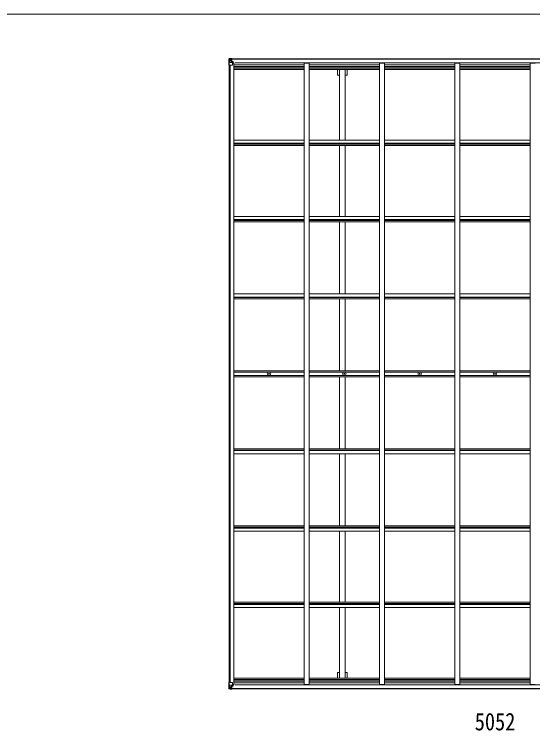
# Model space of a CAD drawing. Units: millimetres at full size; details may follow other scales. Extents: x -9783 to 9892, y -6828 to 6752.
# Drawn here: x 36 to 4962, y -50 to 6752 of the extents above; entities that cross this region are included whole.
import ezdxf
from ezdxf.enums import TextEntityAlignment as Align

# ---------------------------------------------------------------- set-up
doc = ezdxf.new("R2010")
doc.units = ezdxf.units.MM
doc.header["$LTSCALE"] = 35
for name, color, linetype, lineweight in [('0-1_本体', 4, 'Continuous', 9), ('0-2_部品', 7, 'Continuous', 9), ('0-3_ELV2', 4, 'Continuous', 9), ('0-A_寸法', 6, 'Continuous', 9), ('F-0_240', 7, 'Continuous', 9)]:
    doc.layers.add(name, color=color, linetype=linetype, lineweight=lineweight)
doc.styles.add('ＭＳ ゴシック', font='')
doc.styles.get('ＭＳ ゴシック').set_extended_font_data('MS Gothic')

msp = doc.modelspace()

# ---------------------------------------------------------------- linework, layer by layer
at = {"layer": '0-1_本体'}
for p, q in [((2099.58, 6330.03), (7108.58, 6330.03)), ((2099.58, 6327.6), (7108.58, 6327.6)), ((2078.08, 407.46), (2078.08, 6269.26)), ((2087.91, 407.46), (2087.91, 6269.26)), ((2123.08, 6287.73), (2110.08, 6287.73)), ((2123.08, 389), (2123.08, 6287.73)), ((2123.08, 6272.77), (2789.08, 6272.77)), ((7076.08, 6291.05), (2132.08, 6291.05)), ((2789.08, 389), (2789.08, 6287.73)), ((2789.08, 6287.73), (2839.08, 6287.73)), ((2839.08, 389), (2839.08, 6287.73)), ((2839.08, 6272.77), (3505.08, 6272.77)), ((3505.08, 389), (3505.08, 6287.73)), ((3505.08, 6287.73), (3555.08, 6287.73)), ((3555.08, 389), (3555.08, 6287.73)), ((3555.08, 6272.77), (4221.08, 6272.77)), ((4221.08, 389), (4221.08, 6287.73)), ((4221.08, 6287.73), (4271.08, 6287.73)), ((4271.08, 389), (4271.08, 6287.73)), ((4271.08, 6272.77), (4937.08, 6272.77)), ((4937.08, 389), (4937.08, 6287.73)), ((4937.08, 6287.73), (4987.08, 6287.73)), ((2123.08, 6256.82), (2789.08, 6256.82)), ((2123.08, 6253.04), (2789.08, 6253.04)), ((2123.08, 6241.69), (2789.08, 6241.69)), ((2123.08, 6228.87), (2789.08, 6228.87)), ((2839.08, 6256.82), (3505.08, 6256.82)), ((2839.08, 6253.04), (3505.08, 6253.04)), ((2839.08, 6241.69), (3505.08, 6241.69)), ((2839.08, 6228.87), (3505.08, 6228.87)), ((3126.58, 5558.15), (3126.58, 6228.87)), ((3181.58, 5558.15), (3181.58, 6228.87)), ((3199.28, 6174.03), (3199.28, 6228.87)), ((3555.08, 6256.82), (4221.08, 6256.82)), ((3555.08, 6253.04), (4221.08, 6253.04)), ((3555.08, 6241.69), (4221.08, 6241.69)), ((3555.08, 6228.87), (4221.08, 6228.87)), ((4271.08, 6256.82), (4937.08, 6256.82)), ((4271.08, 6253.04), (4937.08, 6253.04)), ((4271.08, 6241.69), (4937.08, 6241.69)), ((4271.08, 6228.87), (4937.08, 6228.87)), ((3199.28, 6174.03), (3181.58, 6174.03)), ((2123.08, 5558.15), (2789.08, 5558.15)), ((2123.08, 5529.19), (2789.08, 5529.19)), ((2123.08, 5519.03), (2789.08, 5519.03)), ((2839.08, 5558.15), (3505.08, 5558.15)), ((2839.08, 5529.19), (3505.08, 5529.19)), ((2839.08, 5519.03), (3505.08, 5519.03)), ((3555.08, 5558.15), (4221.08, 5558.15)), ((3555.08, 5529.19), (4221.08, 5529.19)), ((3555.08, 5519.03), (4221.08, 5519.03)), ((4271.08, 5558.15), (4937.08, 5558.15)), ((4271.08, 5529.19), (4937.08, 5529.19)), ((4271.08, 5519.03), (4937.08, 5519.03)), ((2123.08, 5506.19), (2789.08, 5506.19)), ((2839.08, 5506.19), (3505.08, 5506.19)), ((3126.58, 5506.19), (3126.58, 4832.77)), ((3181.58, 5506.19), (3181.58, 4832.77)), ((3555.08, 5506.19), (4221.08, 5506.19)), ((4271.08, 5506.19), (4937.08, 5506.19)), ((2123.08, 4832.77), (2789.08, 4832.77)), ((2839.08, 4832.77), (3505.08, 4832.77)), ((3555.08, 4832.77), (4221.08, 4832.77)), ((4271.08, 4832.77), (4937.08, 4832.77)), ((2123.07, 4794.55), (2789.07, 4794.55)), ((2123.08, 4803.62), (2789.08, 4803.62)), ((2123.08, 4781.64), (2789.08, 4781.64)), ((2839.07, 4794.55), (3505.07, 4794.55)), ((2839.08, 4803.62), (3505.08, 4803.62)), ((2839.08, 4781.64), (3505.08, 4781.64)), ((3126.58, 4781.64), (3126.58, 4097.29)), ((3181.58, 4781.64), (3181.58, 4097.29)), ((3555.07, 4794.55), (4221.07, 4794.55)), ((3555.08, 4803.62), (4221.08, 4803.62)), ((3555.08, 4781.64), (4221.08, 4781.64)), ((4271.07, 4794.55), (4937.07, 4794.55)), ((4271.08, 4803.62), (4937.08, 4803.62)), ((4271.08, 4781.64), (4937.08, 4781.64)), ((2123.08, 4097.29), (2789.08, 4097.29)), ((2839.08, 4097.29), (3505.08, 4097.29)), ((3555.08, 4097.29), (4221.08, 4097.29)), ((4271.08, 4097.29), (4937.08, 4097.29)), ((2123.08, 4067.55), (2789.08, 4067.55)), ((2123.08, 4062.99), (2789.08, 4062.99)), ((2123.08, 4049.97), (2789.08, 4049.97)), ((2839.08, 4067.55), (3505.08, 4067.55)), ((2839.08, 4062.99), (3505.08, 4062.99)), ((2839.08, 4049.97), (3505.08, 4049.97)), ((3126.58, 4049.97), (3126.58, 3366.36)), ((3181.58, 4049.97), (3181.58, 3366.36)), ((3555.08, 4067.55), (4221.08, 4067.55)), ((3555.08, 4062.99), (4221.08, 4062.99)), ((3555.08, 4049.97), (4221.08, 4049.97)), ((4271.08, 4067.55), (4937.08, 4067.55)), ((4271.08, 4062.99), (4937.08, 4062.99)), ((4271.08, 4049.97), (4937.08, 4049.97)), ((2123.08, 3366.36), (2789.08, 3366.36)), ((2123.08, 3353.36), (2789.08, 3353.36)), ((2839.08, 3366.36), (3505.08, 3366.36)), ((2839.08, 3353.36), (3505.08, 3353.36)), ((3555.08, 3366.36), (4221.08, 3366.36)), ((3555.08, 3353.36), (4221.08, 3353.36)), ((4271.08, 3366.36), (4937.08, 3366.36)), ((4271.08, 3353.36), (4937.08, 3353.36)), ((2123.08, 3323.36), (2789.08, 3323.36)), ((2123.08, 3310.36), (2789.08, 3310.36)), ((2839.08, 3323.36), (3505.08, 3323.36)), ((2839.08, 3310.36), (3505.08, 3310.36)), ((3126.58, 2626.76), (3126.58, 3310.36)), ((3181.58, 2626.76), (3181.58, 3310.36)), ((3555.08, 3323.36), (4221.08, 3323.36)), ((3555.08, 3310.36), (4221.08, 3310.36)), ((4271.08, 3323.36), (4937.08, 3323.36)), ((4271.08, 3310.36), (4937.08, 3310.36)), ((2123.08, 2626.76), (2789.08, 2626.76)), ((2123.08, 2613.73), (2789.08, 2613.73)), ((2123.08, 2609.17), (2789.08, 2609.17)), ((2839.08, 2626.76), (3505.08, 2626.76)), ((2839.08, 2613.73), (3505.08, 2613.73)), ((2839.08, 2609.17), (3505.08, 2609.17)), ((3555.08, 2626.76), (4221.08, 2626.76)), ((3555.08, 2613.73), (4221.08, 2613.73)), ((3555.08, 2609.17), (4221.08, 2609.17)), ((4271.08, 2626.76), (4937.08, 2626.76)), ((4271.08, 2613.73), (4937.08, 2613.73)), ((4271.08, 2609.17), (4937.08, 2609.17)), ((2123.08, 2579.44), (2789.08, 2579.44)), ((2839.08, 2579.44), (3505.08, 2579.44)), ((3126.58, 1895.09), (3126.58, 2579.44)), ((3181.58, 1895.09), (3181.58, 2579.44)), ((3555.08, 2579.44), (4221.08, 2579.44)), ((4271.08, 2579.44), (4937.08, 2579.44)), ((2123.07, 1882.18), (2789.07, 1882.18)), ((2123.08, 1895.09), (2789.08, 1895.09)), ((2123.08, 1873.1), (2789.08, 1873.1)), ((2123.08, 1843.95), (2789.08, 1843.95)), ((2839.07, 1882.18), (3505.07, 1882.18)), ((2839.08, 1895.09), (3505.08, 1895.09)), ((2839.08, 1873.1), (3505.08, 1873.1)), ((2839.08, 1843.95), (3505.08, 1843.95)), ((3126.58, 1170.53), (3126.58, 1843.95)), ((3181.58, 1170.53), (3181.58, 1843.95)), ((3555.07, 1882.18), (4221.07, 1882.18)), ((3555.08, 1895.09), (4221.08, 1895.09)), ((3555.08, 1873.1), (4221.08, 1873.1)), ((3555.08, 1843.95), (4221.08, 1843.95)), ((4271.07, 1882.18), (4937.07, 1882.18)), ((4271.08, 1895.09), (4937.08, 1895.09)), ((4271.08, 1873.1), (4937.08, 1873.1)), ((4271.08, 1843.95), (4937.08, 1843.95)), ((2123.08, 1170.53), (2789.08, 1170.53)), ((2123.08, 1157.69), (2789.08, 1157.69)), ((2839.08, 1170.53), (3505.08, 1170.53)), ((2839.08, 1157.69), (3505.08, 1157.69)), ((3555.08, 1170.53), (4221.08, 1170.53)), ((3555.08, 1157.69), (4221.08, 1157.69)), ((4271.08, 1170.53), (4937.08, 1170.53)), ((4271.08, 1157.69), (4937.08, 1157.69)), ((2123.08, 1147.54), (2789.08, 1147.54)), ((2123.08, 1118.57), (2789.08, 1118.57)), ((2839.08, 1147.54), (3505.08, 1147.54)), ((2839.08, 1118.57), (3505.08, 1118.57)), ((3126.58, 1118.57), (3126.58, 447.86)), ((3181.58, 1118.57), (3181.58, 447.86)), ((3555.08, 1147.54), (4221.08, 1147.54)), ((3555.08, 1118.57), (4221.08, 1118.57)), ((4271.08, 1147.54), (4937.08, 1147.54)), ((4271.08, 1118.57), (4937.08, 1118.57)), ((3199.28, 502.69), (3181.58, 502.69)), ((3199.28, 502.69), (3199.28, 447.86)), ((2123.08, 447.86), (2789.08, 447.86)), ((2123.08, 435.03), (2789.08, 435.03)), ((2123.08, 423.69), (2789.08, 423.69)), ((2123.08, 419.9), (2789.08, 419.9)), ((2839.08, 447.86), (3505.08, 447.86)), ((2839.08, 435.03), (3505.08, 435.03)), ((2839.08, 423.69), (3505.08, 423.69)), ((2839.08, 419.9), (3505.08, 419.9)), ((3555.08, 447.86), (4221.08, 447.86)), ((3555.08, 435.03), (4221.08, 435.03)), ((3555.08, 423.69), (4221.08, 423.69)), ((3555.08, 419.9), (4221.08, 419.9)), ((4271.08, 447.86), (4937.08, 447.86)), ((4271.08, 435.03), (4937.08, 435.03)), ((4271.08, 423.69), (4937.08, 423.69)), ((4271.08, 419.9), (4937.08, 419.9)), ((2099.58, 349.12), (7108.58, 349.12)), ((2099.58, 346.69), (7108.58, 346.69)), ((2123.08, 389), (2110.08, 389)), ((2123.08, 403.95), (2789.08, 403.95)), ((7076.08, 385.67), (2132.08, 385.67)), ((2789.08, 389), (2839.08, 389)), ((2839.08, 403.95), (3505.08, 403.95)), ((3505.08, 389), (3555.08, 389)), ((3555.08, 403.95), (4221.08, 403.95)), ((4221.08, 389), (4271.08, 389)), ((4271.08, 403.95), (4937.08, 403.95)), ((4937.08, 389), (4987.08, 389))]:
    msp.add_line(p, q, dxfattribs=at)
for points in [[(3126.58, 6174.03), (3108.88, 6174.03), (3108.88, 6228.87)], [(3126.58, 502.69), (3108.88, 502.69), (3108.88, 447.86)]]:
    msp.add_lwpolyline(points, dxfattribs=at)
at = {"layer": '0-2_部品'}
for p, q in [((2076.08, 6329.97), (2076.08, 6329.93)), ((2077.02, 6330.97), (2077.02, 6330.97)), ((2077.02, 6330.93), (2077.02, 6330.97)), ((2085.99, 6331.36), (2078.07, 6330.89)), ((2078.93, 6329.92), (2078.93, 6329.85)), ((2078.93, 6269.26), (2078.93, 6329.85)), ((2082.89, 6326.47), (2080.16, 6330.14)), ((2098.08, 6332.15), (2086.08, 6331.37)), ((2104.58, 6332.66), (2098.08, 6332.26)), ((2098.08, 6306.17), (2098.08, 6332.26)), ((2098.08, 6331.38), (2104.58, 6331.78)), ((2099.58, 6326.56), (2098.08, 6326.56)), ((2104.58, 6330.85), (2099.58, 6330.76)), ((2100.08, 6326.2), (2099.58, 6326.2)), ((2100.08, 6327.22), (2100.08, 6325.27)), ((2108.08, 6327.22), (2100.08, 6327.22)), ((2108.08, 6327.2), (2100.08, 6327.2)), ((2104.58, 6331.78), (2104.58, 6332.66)), ((2104.58, 6331.26), (2104.58, 6331.78)), ((2104.58, 6331.26), (2104.58, 6330.85)), ((2104.58, 6330.85), (2104.58, 6330.03)), ((2109.58, 6330.46), (2109.58, 6330.03)), ((2109.88, 6330.46), (2109.58, 6330.46)), ((2109.88, 6330.46), (2111.57, 6330.03)), ((2110.08, 6326.96), (2115.08, 6326.96)), ((2110.08, 6325.35), (2110.08, 6326.96)), ((2115.08, 6327.6), (2115.08, 6326.96)), ((2115.08, 6326.96), (2116.08, 6326.96)), ((2116.08, 6326.96), (2116.08, 6327.6)), ((2116.08, 6326.96), (2116.08, 6325.4)), ((2078.93, 6269.26), (2109.08, 6269.26)), ((2079.47, 6296.14), (2083.61, 6308.23)), ((2079.47, 6296.14), (2086.08, 6295.93)), ((2083.75, 6322.96), (2086.08, 6323.02)), ((2083.75, 6309.49), (2083.75, 6322.96)), ((2086.08, 6309.46), (2083.75, 6309.49)), ((2086.08, 6323.02), (2098.08, 6323.02)), ((2086.08, 6309.46), (2098.08, 6309.46)), ((2086.08, 6309.46), (2086.08, 6309.46)), ((2086.08, 6295.93), (2110.08, 6295.93)), ((2091.56, 6315.82), (2091.56, 6314.86)), ((2097.08, 6323.02), (2098.08, 6323.02)), ((2099.58, 6323.02), (2098.08, 6323.02)), ((2099.58, 6309.46), (2098.08, 6309.46)), ((2098.91, 6305.91), (2109.26, 6304.25)), ((2098.91, 6305.27), (2098.91, 6305.91)), ((2109.26, 6303.62), (2098.91, 6305.27)), ((2103.58, 6321.27), (2099.58, 6321.27)), ((2103.58, 6313.06), (2099.58, 6313.06)), ((2099.69, 6324.9), (2103.58, 6324.9)), ((2110.08, 6325.35), (2100.08, 6325.27)), ((2100.08, 6325.1), (2100.08, 6325.27)), ((2100.08, 6325.27), (2100.08, 6325.27)), ((2103.58, 6305.16), (2103.58, 6325.13)), ((2109.26, 6304.25), (2109.26, 6303.62)), ((2109.53, 6304.18), (2113.58, 6304.14)), ((2110.08, 6270.26), (2110.08, 6303.36)), ((2114.58, 6292.26), (2110.08, 6292.26)), ((2114.58, 6304.13), (2113.58, 6304.14)), ((2113.58, 6302.41), (2114.58, 6302.41)), ((2114.58, 6287.73), (2114.58, 6304.13)), ((2116.08, 6325.28), (2116.08, 6325.4)), ((2076.08, 346.75), (2076.08, 346.79)), ((2077.02, 345.79), (2077.02, 345.75)), ((2077.02, 345.75), (2077.02, 345.75)), ((2085.99, 345.36), (2078.07, 345.84)), ((2078.93, 407.46), (2109.08, 407.46)), ((2078.93, 407.46), (2078.93, 346.88)), ((2078.93, 346.81), (2078.93, 346.88)), ((2079.47, 380.58), (2086.08, 380.79)), ((2079.47, 380.58), (2083.61, 368.49)), ((2082.89, 350.25), (2080.16, 346.58)), ((2086.08, 367.26), (2083.75, 367.23)), ((2083.75, 367.23), (2083.75, 353.76)), ((2083.75, 353.76), (2086.08, 353.7)), ((2086.08, 380.79), (2110.08, 380.79)), ((2086.08, 367.26), (2098.08, 367.26)), ((2086.08, 367.26), (2086.08, 367.26)), ((2086.08, 353.7), (2098.08, 353.7)), ((2098.08, 344.58), (2086.08, 345.36)), ((2091.56, 360.9), (2091.56, 361.86)), ((2097.08, 353.7), (2098.08, 353.7)), ((2098.08, 370.56), (2098.08, 344.46)), ((2099.58, 367.26), (2098.08, 367.26)), ((2099.58, 353.7), (2098.08, 353.7)), ((2099.58, 350.17), (2098.08, 350.17)), ((2098.08, 345.34), (2104.58, 344.95)), ((2104.58, 344.06), (2098.08, 344.46)), ((2109.26, 373.1), (2098.91, 371.45)), ((2098.91, 370.82), (2109.26, 372.47)), ((2098.91, 371.45), (2098.91, 370.82)), ((2103.58, 363.66), (2099.58, 363.66)), ((2103.58, 355.46), (2099.58, 355.46)), ((2100.08, 350.53), (2099.58, 350.53)), ((2104.58, 345.87), (2099.58, 345.96)), ((2099.69, 351.83), (2103.58, 351.83)), ((2100.08, 351.62), (2100.08, 351.46)), ((2100.08, 351.46), (2100.08, 351.46)), ((2110.08, 351.37), (2100.08, 351.46)), ((2100.08, 349.5), (2100.08, 351.46)), ((2108.08, 349.53), (2100.08, 349.53)), ((2108.08, 349.5), (2100.08, 349.5)), ((2103.58, 371.56), (2103.58, 351.59)), ((2104.58, 345.87), (2104.58, 346.69)), ((2104.58, 345.46), (2104.58, 345.87)), ((2104.58, 345.46), (2104.58, 344.95)), ((2104.58, 344.95), (2104.58, 344.06)), ((2109.26, 372.47), (2109.26, 373.1)), ((2109.53, 372.55), (2113.58, 372.58)), ((2109.58, 346.26), (2109.58, 346.69)), ((2109.88, 346.26), (2109.58, 346.26)), ((2109.88, 346.26), (2111.57, 346.69)), ((2110.08, 406.46), (2110.08, 373.36)), ((2114.58, 384.46), (2110.08, 384.46)), ((2110.08, 351.37), (2110.08, 349.76)), ((2110.08, 349.76), (2115.08, 349.76)), ((2113.58, 374.32), (2114.58, 374.31)), ((2114.58, 372.59), (2113.58, 372.58)), ((2114.58, 389), (2114.58, 372.59)), ((2115.08, 349.12), (2115.08, 349.76)), ((2115.08, 349.76), (2116.08, 349.76)), ((2116.08, 351.44), (2116.08, 351.33)), ((2116.08, 349.76), (2116.08, 351.33)), ((2116.08, 349.76), (2116.08, 349.12))]:
    msp.add_line(p, q, dxfattribs=at)
for points in [[(2076.08, 6329.93), (2076.08, 6269.26), (2078.93, 6269.26)], [(2077.02, 6330.97), (2086.08, 6331.53), (2098.08, 6332.26)], [(2104.58, 6331.26), (2099.58, 6331.26), (2099.58, 6305.8)], [(2100.08, 6326.2), (2108.08, 6326.2), (2108.08, 6327.6)], [(2089.64, 6316.78), (2088.68, 6316.78), (2088.68, 6317.74), (2089.64, 6317.74)], [(2090.6, 6318.7), (2090.6, 6319.66), (2091.56, 6319.66), (2091.56, 6318.7)], [(2091.56, 6314.86), (2090.6, 6314.86), (2090.6, 6315.82)], [(2092.52, 6317.74), (2093.48, 6317.74), (2093.48, 6316.78), (2092.52, 6316.78)], [(2115.08, 6325.23), (2100.08, 6325.1), (2100.08, 6325.1)], [(2110.08, 6325.35), (2110.08, 6325.34), (2116.08, 6325.4)], [(2113.58, 6304.14), (2113.58, 6302.41), (2110.08, 6302.39)], [(2076.08, 346.79), (2076.08, 407.46), (2078.93, 407.46)], [(2077.02, 345.75), (2086.08, 345.19), (2098.08, 344.46)], [(2089.64, 359.94), (2088.68, 359.94), (2088.68, 358.98), (2089.64, 358.98)], [(2091.56, 361.86), (2090.6, 361.86), (2090.6, 360.9)], [(2090.6, 358.02), (2090.6, 357.06), (2091.56, 357.06), (2091.56, 358.02)], [(2092.52, 358.98), (2093.48, 358.98), (2093.48, 359.94), (2092.52, 359.94)], [(2104.58, 345.46), (2099.58, 345.46), (2099.58, 370.92)], [(2115.08, 351.49), (2100.08, 351.62), (2100.08, 351.62)], [(2100.08, 350.53), (2108.08, 350.53), (2108.08, 349.12)], [(2113.58, 372.58), (2113.58, 374.32), (2110.08, 374.33)], [(2110.08, 351.37), (2110.08, 351.38), (2116.08, 351.33)]]:
    msp.add_lwpolyline(points, dxfattribs=at)
for centre in [(2091.08, 6317.26), (2091.08, 359.46)]:
    msp.add_circle(centre, 5.3, dxfattribs=at)
for centre, radius, start, end in [((2077.08, 6329.98), 1, 93.50017, 180.00079), ((2077.08, 6329.97), 0.999, 93.4424, 179.95083), ((2077.08, 6329.93), 0.999, 93.4424, 179.95083), ((2078.24, 6343.58), 12.7, 269.24466, 275.10311), ((2080.21, 6329.97), 1.28, 131.17831, 182.45895), ((2100.08, 6327.72), 0.5, 179.99802, 269.99691), ((2100.08, 6327.7), 0.5, 180.00109, 270.00109), ((2089.64, 6318.7), 0.96, 270, 0), ((2089.64, 6315.82), 0.96, 0, 90), ((2092.52, 6318.7), 0.96, 180, 270), ((2092.52, 6315.82), 0.96, 90, 180), ((2099.02, 6306.84), 0.937, 182.32209, 263.26766), ((2099.02, 6306.2), 0.937, 182.32209, 263.26766), ((2100.08, 6324.77), 0.5, 90.52895, 180.04464), ((2100.09, 6324.59), 0.513, 91.88028, 181.04707), ((2109.08, 6270.26), 1, 270, 0), ((2109.15, 6303.32), 0.937, 2.32209, 83.26766), ((2109.15, 6302.69), 0.937, 2.32209, 83.26766), ((2115.22, 6332.92), 7.69, 268.96999, 276.43426), ((2077.08, 346.79), 0.999, 180.04917, 266.5576), ((2077.08, 346.75), 0.999, 180.04917, 266.5576), ((2077.08, 346.75), 1, 179.99921, 266.49983), ((2078.24, 333.14), 12.7, 84.89689, 90.75534), ((2080.21, 346.75), 1.28, 177.54105, 228.82169), ((2089.64, 360.9), 0.96, 270, 0), ((2089.64, 358.02), 0.96, 0, 90), ((2092.52, 360.9), 0.96, 180, 270), ((2092.52, 358.02), 0.96, 90, 180), ((2099.02, 370.52), 0.937, 96.73234, 177.67791), ((2099.02, 369.89), 0.937, 96.73234, 177.67791), ((2100.09, 352.13), 0.513, 178.95293, 268.11972), ((2100.08, 351.96), 0.5, 179.95536, 269.47105), ((2100.08, 349.03), 0.5, 89.99891, 179.99891), ((2100.08, 349), 0.5, 90.00309, 180.00198), ((2109.08, 406.46), 1, 0, 90), ((2109.15, 374.03), 0.937, 276.73234, 357.67791), ((2109.15, 373.4), 0.937, 276.73234, 357.67791), ((2115.22, 343.8), 7.69, 83.56574, 91.03001)]:
    msp.add_arc(centre, radius, start, end, dxfattribs=at)
for centre, major_axis, ratio, start_param, end_param in [((2278.02, 6343.29), (201, 12.36), 0.060933, 3.1373463, 3.1378449), ((2079.02, 6331.05), (2, 0.12), 0.060933, 3.1378449, 4.2119296), ((2079.21, 6327.96), (-0.02, 3), 0.466854, 5.5234897, 6.1575023), ((2080.88, 6322.88), (0.03, 5), 0.573921, 4.7320603, 5.5159136), ((2080.19, 6298.49), (0.85, 2.32), 0.403757, 2.3087461, 3.2744049), ((2082.35, 6309.51), (0, 3), 0.468246, 4.2703918, 4.7058971), ((2004.33, 6323.02), (81.75, 0), 0.061163, 0, 0.0007725), ((2079.02, 345.67), (2, -0.12), 0.060933, 2.0712557, 3.1453404), ((2278.02, 333.44), (201, -12.36), 0.060933, 3.1453404, 3.145839), ((2080.19, 378.23), (0.85, -2.32), 0.403757, 3.0087805, 3.9744392), ((2079.21, 348.77), (-0.02, -3), 0.466854, 0.125683, 0.7596956), ((2080.88, 353.84), (0.03, -5), 0.573921, 0.7672717, 1.551125), ((2082.35, 367.21), (0, -3), 0.468246, 1.5772882, 2.0127935), ((2004.33, 353.7), (81.75, 0), 0.061163, 6.2824128, 6.2831853)]:
    msp.add_ellipse(centre, major_axis=major_axis, ratio=ratio, start_param=start_param, end_param=end_param, dxfattribs=at)
at = {"layer": '0-3_ELV2'}
for p, q in [((2453.84, 3338.86), (2454.95, 3338.88)), ((2453.84, 3337.86), (2454.95, 3337.84)), ((2454.95, 3338.88), (2455.46, 3338.98)), ((2454.95, 3337.84), (2455.46, 3337.74)), ((2455.56, 3339.5), (2455.46, 3338.98)), ((2455.56, 3337.22), (2455.46, 3337.74)), ((2455.58, 3340.61), (2455.56, 3339.5)), ((2455.58, 3336.12), (2455.56, 3337.22)), ((2456.58, 3340.61), (2456.6, 3339.5)), ((2456.58, 3336.12), (2456.6, 3337.22)), ((2456.6, 3339.5), (2456.7, 3338.98)), ((2456.6, 3337.22), (2456.7, 3337.74)), ((2457.22, 3338.88), (2456.7, 3338.98)), ((2457.22, 3337.84), (2456.7, 3337.74)), ((2458.33, 3338.86), (2457.22, 3338.88)), ((2458.33, 3337.86), (2457.22, 3337.84)), ((3169.84, 3338.86), (3170.95, 3338.88)), ((3169.84, 3337.86), (3170.95, 3337.84)), ((3170.95, 3338.88), (3171.46, 3338.98)), ((3170.95, 3337.84), (3171.46, 3337.74)), ((3171.56, 3339.5), (3171.46, 3338.98)), ((3171.56, 3337.22), (3171.46, 3337.74)), ((3171.58, 3340.61), (3171.56, 3339.5)), ((3171.58, 3336.12), (3171.56, 3337.22)), ((3172.58, 3340.61), (3172.6, 3339.5)), ((3172.58, 3336.12), (3172.6, 3337.22)), ((3172.6, 3339.5), (3172.7, 3338.98)), ((3172.6, 3337.22), (3172.7, 3337.74)), ((3173.22, 3338.88), (3172.7, 3338.98)), ((3173.22, 3337.84), (3172.7, 3337.74)), ((3174.33, 3338.86), (3173.22, 3338.88)), ((3174.33, 3337.86), (3173.22, 3337.84)), ((3885.84, 3338.86), (3886.95, 3338.88)), ((3885.84, 3337.86), (3886.95, 3337.84)), ((3886.95, 3338.88), (3887.46, 3338.98)), ((3886.95, 3337.84), (3887.46, 3337.74)), ((3887.56, 3339.5), (3887.46, 3338.98)), ((3887.56, 3337.22), (3887.46, 3337.74)), ((3887.58, 3340.61), (3887.56, 3339.5)), ((3887.58, 3336.12), (3887.56, 3337.22)), ((3888.58, 3340.61), (3888.6, 3339.5)), ((3888.58, 3336.12), (3888.6, 3337.22)), ((3888.6, 3339.5), (3888.7, 3338.98)), ((3888.6, 3337.22), (3888.7, 3337.74)), ((3889.22, 3338.88), (3888.7, 3338.98)), ((3889.22, 3337.84), (3888.7, 3337.74)), ((3890.33, 3338.86), (3889.22, 3338.88)), ((3890.33, 3337.86), (3889.22, 3337.84)), ((4601.84, 3338.86), (4602.95, 3338.88)), ((4601.84, 3337.86), (4602.95, 3337.84)), ((4602.95, 3338.88), (4603.46, 3338.98)), ((4602.95, 3337.84), (4603.46, 3337.74)), ((4603.56, 3339.5), (4603.46, 3338.98)), ((4603.56, 3337.22), (4603.46, 3337.74)), ((4603.58, 3340.61), (4603.56, 3339.5)), ((4603.58, 3336.12), (4603.56, 3337.22)), ((4604.58, 3340.61), (4604.6, 3339.5)), ((4604.58, 3336.12), (4604.6, 3337.22)), ((4604.6, 3339.5), (4604.7, 3338.98)), ((4604.6, 3337.22), (4604.7, 3337.74)), ((4605.22, 3338.88), (4604.7, 3338.98)), ((4605.22, 3337.84), (4604.7, 3337.74)), ((4606.33, 3338.86), (4605.22, 3338.88)), ((4606.33, 3337.86), (4605.22, 3337.84))]:
    msp.add_line(p, q, dxfattribs=at)
for centre, radius in [((2456.08, 3338.36), 17), ((2456.08, 3338.36), 4), ((3172.08, 3338.36), 17), ((3172.08, 3338.36), 4), ((3888.08, 3338.36), 17), ((3888.08, 3338.36), 4), ((4604.08, 3338.36), 17), ((4604.08, 3338.36), 4)]:
    msp.add_circle(centre, radius, dxfattribs=at)
for centre, start, end in [((2456.08, 3338.36), 167.44414, 192.55586), ((2456.08, 3338.36), 77.44414, 102.55586), ((2456.08, 3338.36), 257.44414, 282.55586), ((2456.08, 3338.36), 347.44414, 12.55586), ((3172.08, 3338.36), 167.44414, 192.55586), ((3172.08, 3338.36), 77.44414, 102.55586), ((3172.08, 3338.36), 257.44414, 282.55586), ((3172.08, 3338.36), 347.44414, 12.55586), ((3888.08, 3338.36), 167.44414, 192.55586), ((3888.08, 3338.36), 77.44414, 102.55586), ((3888.08, 3338.36), 257.44414, 282.55586), ((3888.08, 3338.36), 347.44414, 12.55586), ((4604.08, 3338.36), 167.44414, 192.55586), ((4604.08, 3338.36), 77.44414, 102.55586), ((4604.08, 3338.36), 257.44414, 282.55586), ((4604.08, 3338.36), 347.44414, 12.55586)]:
    msp.add_arc(centre, 2.3, start, end, dxfattribs=at)
at = {"layer": 'F-0_240', "color": 5}
msp.add_line((-9783.03, 6751.9), (9396.97, 6751.9), dxfattribs=at)

# ---------------------------------------------------------------- texts
at = {"layer": '0-A_寸法', "color": 7, "style": 'ＭＳ ゴシック', "width": 0.85}
msp.add_text('5052', height=166.8, dxfattribs=at).set_placement((4411.58, -97.52), align=Align.BOTTOM_LEFT)

doc.saveas('drawing.dxf')
